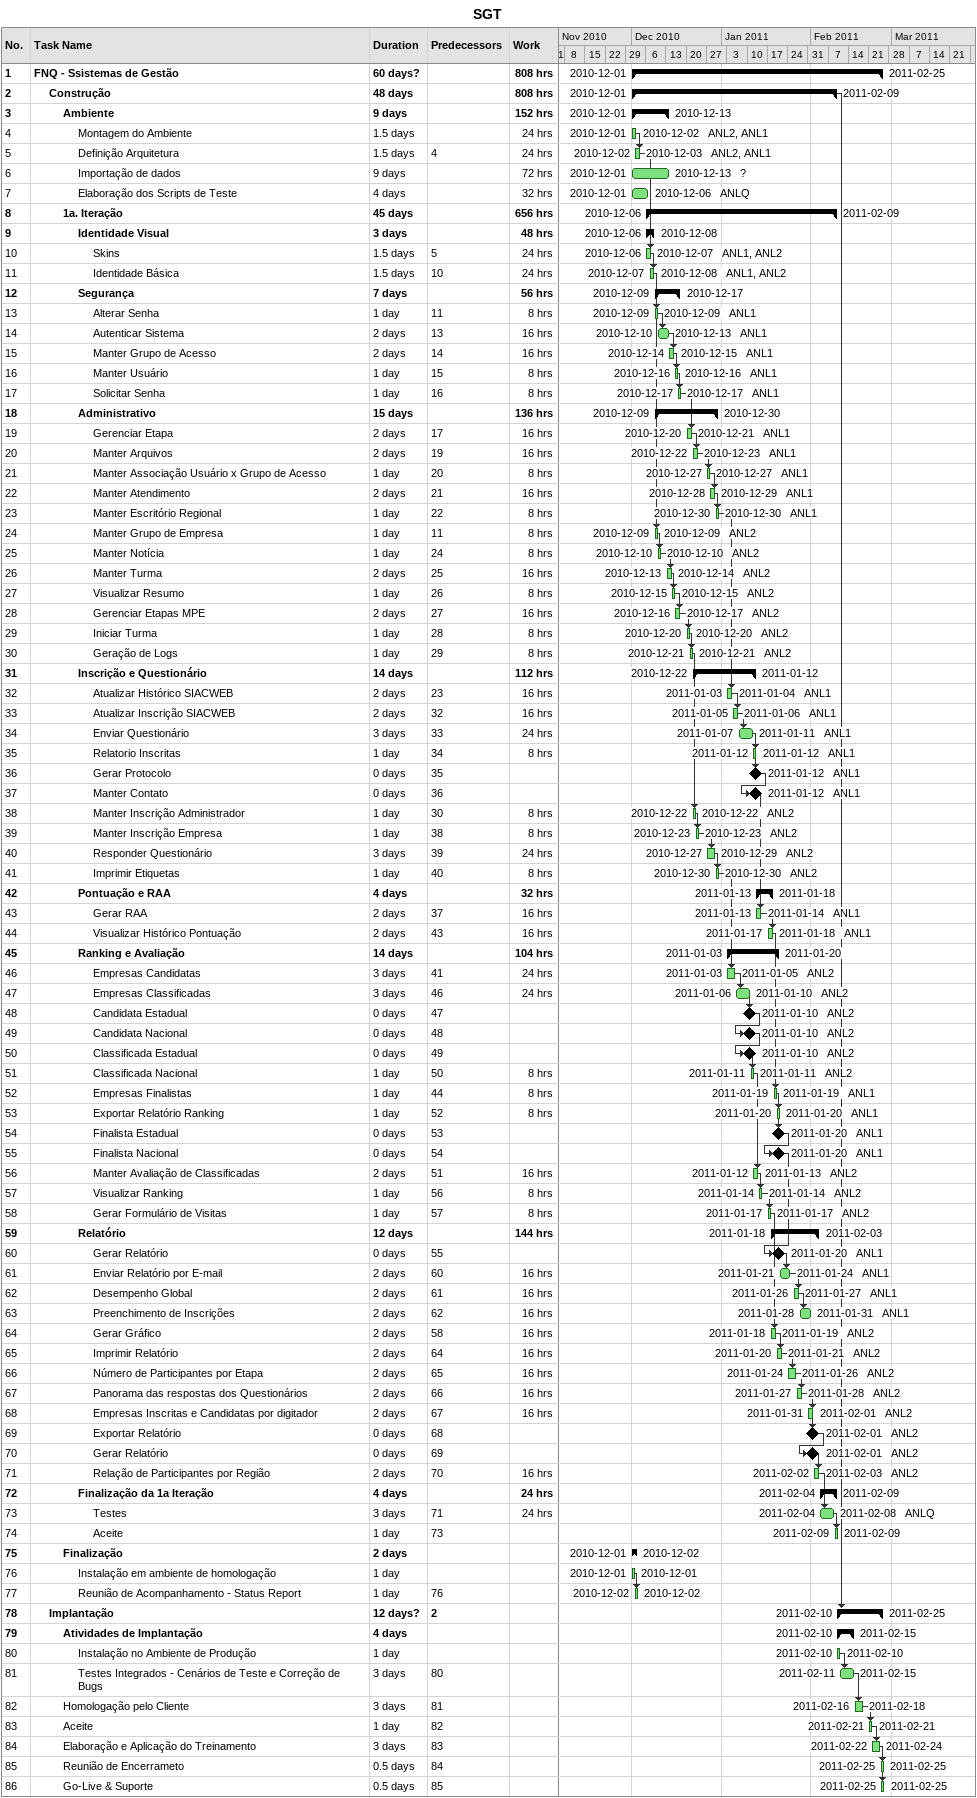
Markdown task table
SGT

| ID | Level | Task | Duration | Start | Finish | Predecessors | Resources | Work (h) |
|---|---|---|---|---|---|---|---|---|
| 1 | 1 | **FNQ - Ssistemas de Gestão** | 60d? | 2010-12-01 | 2011-02-25 |  |  | 808 |
| 2 | 2 | **Construção** | 48d | 2010-12-01 | 2011-02-09 |  |  | 808 |
| 3 | 3 | **Ambiente** | 9d | 2010-12-01 | 2010-12-13 |  |  | 152 |
| 4 | 4 | Montagem do Ambiente | 1.5d | 2010-12-01 | 2010-12-02 |  | ANL2, ANL1 | 24 |
| 5 | 4 | Definição Arquitetura | 1.5d | 2010-12-02 | 2010-12-03 | 4 | ANL2, ANL1 | 24 |
| 6 | 4 | Importação de dados | 9d | 2010-12-01 | 2010-12-13 |  | ? | 72 |
| 7 | 4 | Elaboração dos Scripts de Teste | 4d | 2010-12-01 | 2010-12-06 |  | ANLQ | 32 |
| 8 | 3 | **1a. Iteração** | 45d | 2010-12-06 | 2011-02-09 |  |  | 656 |
| 9 | 4 | **Identidade Visual** | 3d | 2010-12-06 | 2010-12-08 |  |  | 48 |
| 10 | 5 | Skins | 1.5d | 2010-12-06 | 2010-12-07 | 5 | ANL1, ANL2 | 24 |
| 11 | 5 | Identidade Básica | 1.5d | 2010-12-07 | 2010-12-08 | 10 | ANL1, ANL2 | 24 |
| 12 | 4 | **Segurança** | 7d | 2010-12-09 | 2010-12-17 |  |  | 56 |
| 13 | 5 | Alterar Senha | 1d | 2010-12-09 | 2010-12-09 | 11 | ANL1 | 8 |
| 14 | 5 | Autenticar Sistema | 2d | 2010-12-10 | 2010-12-13 | 13 | ANL1 | 16 |
| 15 | 5 | Manter Grupo de Acesso | 2d | 2010-12-14 | 2010-12-15 | 14 | ANL1 | 16 |
| 16 | 5 | Manter Usuário | 1d | 2010-12-16 | 2010-12-16 | 15 | ANL1 | 8 |
| 17 | 5 | Solicitar Senha | 1d | 2010-12-17 | 2010-12-17 | 16 | ANL1 | 8 |
| 18 | 4 | **Administrativo** | 15d | 2010-12-09 | 2010-12-30 |  |  | 136 |
| 19 | 5 | Gerenciar Etapa | 2d | 2010-12-20 | 2010-12-21 | 17 | ANL1 | 16 |
| 20 | 5 | Manter Arquivos | 2d | 2010-12-22 | 2010-12-23 | 19 | ANL1 | 16 |
| 21 | 5 | Manter Associação Usuário x Grupo de Acesso | 1d | 2010-12-27 | 2010-12-27 | 20 | ANL1 | 8 |
| 22 | 5 | Manter Atendimento | 2d | 2010-12-28 | 2010-12-29 | 21 | ANL1 | 16 |
| 23 | 5 | Manter Escritório Regional | 1d | 2010-12-30 | 2010-12-30 | 22 | ANL1 | 8 |
| 24 | 5 | Manter Grupo de Empresa | 1d | 2010-12-09 | 2010-12-09 | 11 | ANL2 | 8 |
| 25 | 5 | Manter Notícia | 1d | 2010-12-10 | 2010-12-10 | 24 | ANL2 | 8 |
| 26 | 5 | Manter Turma | 2d | 2010-12-13 | 2010-12-14 | 25 | ANL2 | 16 |
| 27 | 5 | Visualizar Resumo | 1d | 2010-12-15 | 2010-12-15 | 26 | ANL2 | 8 |
| 28 | 5 | Gerenciar Etapas MPE | 2d | 2010-12-16 | 2010-12-17 | 27 | ANL2 | 16 |
| 29 | 5 | Iniciar Turma | 1d | 2010-12-20 | 2010-12-20 | 28 | ANL2 | 8 |
| 30 | 5 | Geração de Logs | 1d | 2010-12-21 | 2010-12-21 | 29 | ANL2 | 8 |
| 31 | 4 | **Inscrição e Questionário** | 14d | 2010-12-22 | 2011-01-12 |  |  | 112 |
| 32 | 5 | Atualizar Histórico SIACWEB | 2d | 2011-01-03 | 2011-01-04 | 23 | ANL1 | 16 |
| 33 | 5 | Atualizar Inscrição SIACWEB | 2d | 2011-01-05 | 2011-01-06 | 32 | ANL1 | 16 |
| 34 | 5 | Enviar Questionário | 3d | 2011-01-07 | 2011-01-11 | 33 | ANL1 | 24 |
| 35 | 5 | Relatorio Inscritas | 1d | 2011-01-12 | 2011-01-12 | 34 | ANL1 | 8 |
| 36 | 5 | Gerar Protocolo | 0d | 2011-01-12 | 2011-01-12 | 35 | ANL1 |  |
| 37 | 5 | Manter Contato | 0d | 2011-01-12 | 2011-01-12 | 36 | ANL1 |  |
| 38 | 5 | Manter Inscrição Administrador | 1d | 2010-12-22 | 2010-12-22 | 30 | ANL2 | 8 |
| 39 | 5 | Manter Inscrição Empresa | 1d | 2010-12-23 | 2010-12-23 | 38 | ANL2 | 8 |
| 40 | 5 | Responder Questionário | 3d | 2010-12-27 | 2010-12-29 | 39 | ANL2 | 24 |
| 41 | 5 | Imprimir Etiquetas | 1d | 2010-12-30 | 2010-12-30 | 40 | ANL2 | 8 |
| 42 | 4 | **Pontuação e RAA** | 4d | 2011-01-13 | 2011-01-18 |  |  | 32 |
| 43 | 5 | Gerar RAA | 2d | 2011-01-13 | 2011-01-14 | 37 | ANL1 | 16 |
| 44 | 5 | Visualizar Histórico Pontuação | 2d | 2011-01-17 | 2011-01-18 | 43 | ANL1 | 16 |
| 45 | 4 | **Ranking e Avaliação** | 14d | 2011-01-03 | 2011-01-20 |  |  | 104 |
| 46 | 5 | Empresas Candidatas | 3d | 2011-01-03 | 2011-01-05 | 41 | ANL2 | 24 |
| 47 | 5 | Empresas Classificadas | 3d | 2011-01-06 | 2011-01-10 | 46 | ANL2 | 24 |
| 48 | 5 | Candidata Estadual | 0d | 2011-01-10 | 2011-01-10 | 47 | ANL2 |  |
| 49 | 5 | Candidata Nacional | 0d | 2011-01-10 | 2011-01-10 | 48 | ANL2 |  |
| 50 | 5 | Classificada Estadual | 0d | 2011-01-10 | 2011-01-10 | 49 | ANL2 |  |
| 51 | 5 | Classificada Nacional | 1d | 2011-01-11 | 2011-01-11 | 50 | ANL2 | 8 |
| 52 | 5 | Empresas Finalistas | 1d | 2011-01-19 | 2011-01-19 | 44 | ANL1 | 8 |
| 53 | 5 | Exportar Relatório Ranking | 1d | 2011-01-20 | 2011-01-20 | 52 | ANL1 | 8 |
| 54 | 5 | Finalista Estadual | 0d | 2011-01-20 | 2011-01-20 | 53 | ANL1 |  |
| 55 | 5 | Finalista Nacional | 0d | 2011-01-20 | 2011-01-20 | 54 | ANL1 |  |
| 56 | 5 | Manter Avaliação de Classificadas | 2d | 2011-01-12 | 2011-01-13 | 51 | ANL2 | 16 |
| 57 | 5 | Visualizar Ranking | 1d | 2011-01-14 | 2011-01-14 | 56 | ANL2 | 8 |
| 58 | 5 | Gerar Formulário de Visitas | 1d | 2011-01-17 | 2011-01-17 | 57 | ANL2 | 8 |
| 59 | 4 | **Relatório** | 12d | 2011-01-18 | 2011-02-03 |  |  | 144 |
| 60 | 5 | Gerar Relatório | 0d | 2011-01-20 | 2011-01-20 | 55 | ANL1 |  |
| 61 | 5 | Enviar Relatório por E-mail | 2d | 2011-01-21 | 2011-01-24 | 60 | ANL1 | 16 |
| 62 | 5 | Desempenho Global | 2d | 2011-01-26 | 2011-01-27 | 61 | ANL1 | 16 |
| 63 | 5 | Preenchimento de Inscrições | 2d | 2011-01-28 | 2011-01-31 | 62 | ANL1 | 16 |
| 64 | 5 | Gerar Gráfico | 2d | 2011-01-18 | 2011-01-19 | 58 | ANL2 | 16 |
| 65 | 5 | Imprimir Relatório | 2d | 2011-01-20 | 2011-01-21 | 64 | ANL2 | 16 |
| 66 | 5 | Número de Participantes por Etapa | 2d | 2011-01-24 | 2011-01-26 | 65 | ANL2 | 16 |
| 67 | 5 | Panorama das respostas dos Questionários | 2d | 2011-01-27 | 2011-01-28 | 66 | ANL2 | 16 |
| 68 | 5 | Empresas Inscritas e Candidatas por digitador | 2d | 2011-01-31 | 2011-02-01 | 67 | ANL2 | 16 |
| 69 | 5 | Exportar Relatório | 0d | 2011-02-01 | 2011-02-01 | 68 | ANL2 |  |
| 70 | 5 | Gerar Relatório | 0d | 2011-02-01 | 2011-02-01 | 69 | ANL2 |  |
| 71 | 5 | Relação de Participantes por Região | 2d | 2011-02-02 | 2011-02-03 | 70 | ANL2 | 16 |
| 72 | 4 | **Finalização da 1a Iteração** | 4d | 2011-02-04 | 2011-02-09 |  |  | 24 |
| 73 | 5 | Testes | 3d | 2011-02-04 | 2011-02-08 | 71 | ANLQ | 24 |
| 74 | 5 | Aceite | 1d | 2011-02-09 | 2011-02-09 | 73 |  |  |
| 75 | 3 | **Finalização** | 2d | 2010-12-01 | 2010-12-02 |  |  |  |
| 76 | 4 | Instalação em ambiente de homologação | 1d | 2010-12-01 | 2010-12-01 |  |  |  |
| 77 | 4 | Reunião de Acompanhamento - Status Report | 1d | 2010-12-02 | 2010-12-02 | 76 |  |  |
| 78 | 2 | **Implantação** | 12d? | 2011-02-10 | 2011-02-25 | 2 |  |  |
| 79 | 3 | **Atividades de Implantação** | 4d | 2011-02-10 | 2011-02-15 |  |  |  |
| 80 | 4 | Instalação no Ambiente de Produção | 1d | 2011-02-10 | 2011-02-10 |  |  |  |
| 81 | 4 | Testes Integrados - Cenários de Teste e Correção de Bugs | 3d | 2011-02-11 | 2011-02-15 | 80 |  |  |
| 82 | 3 | Homologação pelo Cliente | 3d | 2011-02-16 | 2011-02-18 | 81 |  |  |
| 83 | 3 | Aceite | 1d | 2011-02-21 | 2011-02-21 | 82 |  |  |
| 84 | 3 | Elaboração e Aplicação do Treinamento | 3d | 2011-02-22 | 2011-02-24 | 83 |  |  |
| 85 | 3 | Reunião de Encerrameto | 0.5d | 2011-02-25 | 2011-02-25 | 84 |  |  |
| 86 | 3 | Go-Live & Suporte | 0.5d | 2011-02-25 | 2011-02-25 | 85 |  |  |
